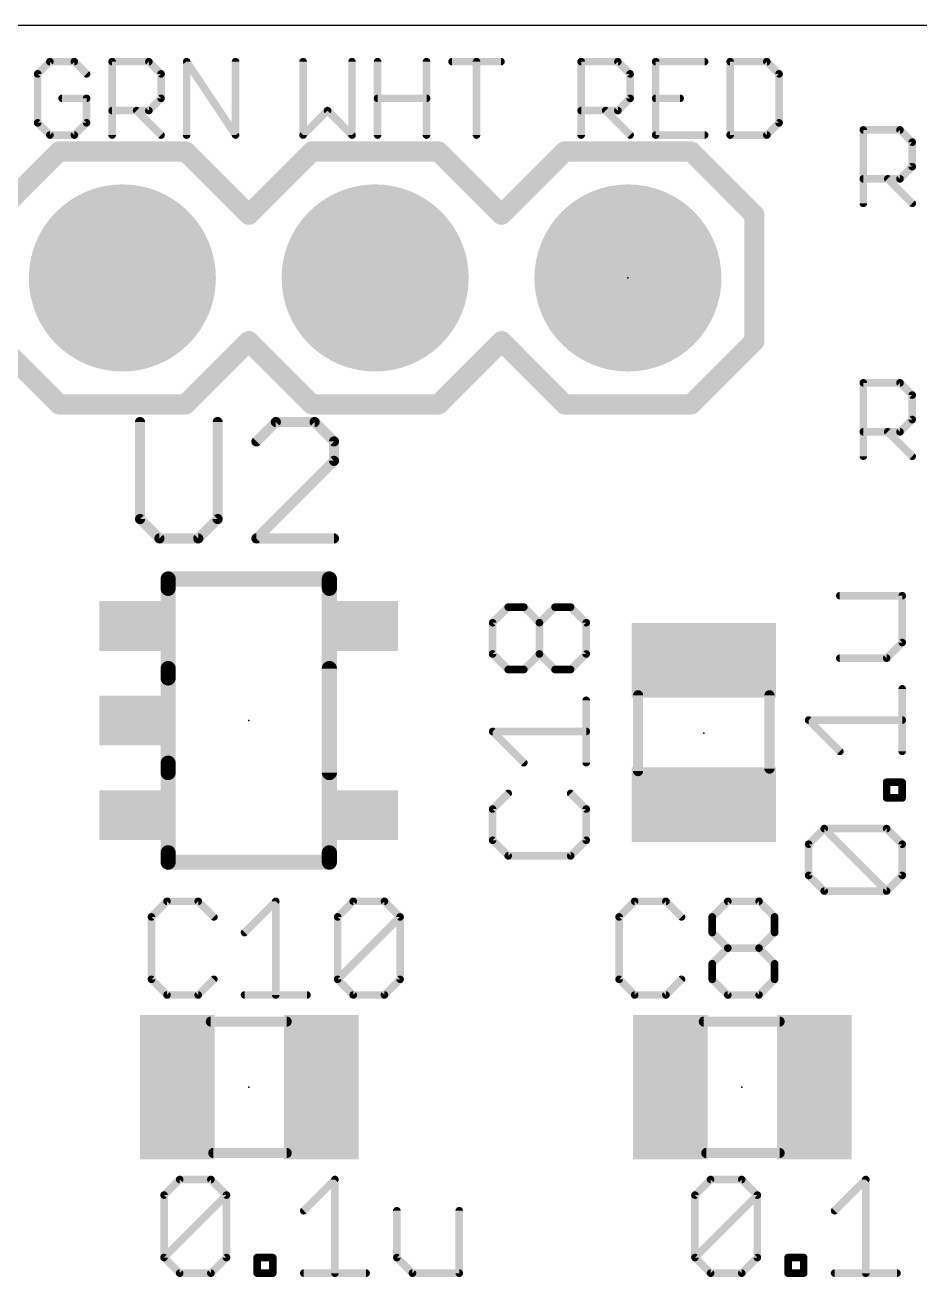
# Model space of a CAD drawing. Extents: x -0.25 to 3.05, y 0.15 to 2.67.
# Drawn here: x 0.5115 to 0.8655, y 1.905 to 2.4 of the extents above; entities that cross this region are included whole.
import ezdxf

# ---------------------------------------------------------------- set-up
doc = ezdxf.new("R2010")
doc.units = 0
for name, color, linetype in [('17', 82, 'CONTINUOUS'), ('20', 140, 'CONTINUOUS'), ('21', 7, 'CONTINUOUS'), ('22', 253, 'CONTINUOUS'), ('23', 7, 'CONTINUOUS'), ('24', 7, 'CONTINUOUS'), ('25', 253, 'CONTINUOUS'), ('27', 253, 'CONTINUOUS'), ('51', 2, 'CONTINUOUS')]:
    doc.layers.add(name, color=color, linetype=linetype)

# ---------------------------------------------------------------- blocks, each defined once
blk = doc.blocks.new('RECT')
blk.add_solid([(-0.5, -0.5), (0.5, -0.5), (-0.5, 0.5), (0.5, 0.5)])
blk = doc.blocks.new('ROUNDP')
at = {"const_width": 0.5}
blk.add_lwpolyline([(0, -0.25, 1), (0, 0.25, 1), (0, -0.25)], format="xyb", dxfattribs=at)

msp = doc.modelspace()

# ---------------------------------------------------------------- linework, layer by layer
at = {"layer": '20'}
msp.add_line((0, 2.4), (3.05, 2.4), dxfattribs=at)
at = {"layer": '21', "const_width": 0.006}
for points in [[(0.56811, 2.180984), (0.63189, 2.180984)], [(0.56811, 2.177283), (0.56811, 2.180984)], [(0.63189, 2.180984), (0.63189, 2.177283)], [(0.56811, 2.14185), (0.56811, 2.145551)], [(0.63189, 2.145551), (0.63189, 2.104449)], [(0.56811, 2.104449), (0.56811, 2.10815)], [(0.56811, 2.069016), (0.56811, 2.072717)], [(0.63189, 2.072717), (0.63189, 2.069016)], [(0.63189, 2.069016), (0.56811, 2.069016)]]:
    msp.add_lwpolyline(points, dxfattribs=at)
at = {"layer": '21', "const_width": 0.003}
for points in [[(0.56811, 2.182484, 1), (0.56811, 2.179484)], [(0.56961, 2.180984, 1), (0.56661, 2.180984)], [(0.63339, 2.180984, 1), (0.63039, 2.180984)], [(0.63189, 2.179484, 1), (0.63189, 2.182484)], [(0.56661, 2.177283, 1), (0.56961, 2.177283)], [(0.63039, 2.177283, 1), (0.63339, 2.177283)], [(0.56961, 2.145551, 1), (0.56661, 2.145551)], [(0.63339, 2.145551, 1), (0.63039, 2.145551)], [(0.56661, 2.14185, 1), (0.56961, 2.14185)], [(0.56961, 2.10815, 1), (0.56661, 2.10815)], [(0.56661, 2.104449, 1), (0.56961, 2.104449)], [(0.63039, 2.104449, 1), (0.63339, 2.104449)], [(0.56961, 2.072717, 1), (0.56661, 2.072717)], [(0.63339, 2.072717, 1), (0.63039, 2.072717)], [(0.56811, 2.070516, 1), (0.56811, 2.067516)], [(0.56661, 2.069016, 1), (0.56961, 2.069016)], [(0.63039, 2.069016, 1), (0.63339, 2.069016)], [(0.63189, 2.067516, 1), (0.63189, 2.070516)]]:
    msp.add_lwpolyline(points, format="xyb", dxfattribs=at)
at = {"layer": '22', "const_width": 0.008}
for points in [[(0.525, 2.35), (0.5, 2.325)], [(0.575, 2.35), (0.525, 2.35)], [(0.6, 2.325), (0.575, 2.35)], [(0.625, 2.35), (0.6, 2.325)], [(0.675, 2.35), (0.625, 2.35)], [(0.7, 2.325), (0.675, 2.35)], [(0.725, 2.35), (0.7, 2.325)], [(0.775, 2.35), (0.725, 2.35)], [(0.775, 2.35), (0.8, 2.325)], [(0.8, 2.325), (0.8, 2.275)], [(0.5, 2.275), (0.525, 2.25)], [(0.575, 2.25), (0.6, 2.275)], [(0.6, 2.275), (0.625, 2.25)], [(0.675, 2.25), (0.7, 2.275)], [(0.7, 2.275), (0.725, 2.25)], [(0.8, 2.275), (0.775, 2.25)], [(0.525, 2.25), (0.575, 2.25)], [(0.625, 2.25), (0.675, 2.25)], [(0.725, 2.25), (0.775, 2.25)]]:
    msp.add_lwpolyline(points, dxfattribs=at)
at = {"layer": '22', "const_width": 0.004}
for points in [[(0.525, 2.352, 1), (0.525, 2.348)], [(0.526414, 2.348586, 1), (0.523586, 2.351414)], [(0.576414, 2.351414, 1), (0.573586, 2.348586)], [(0.575, 2.348, 1), (0.575, 2.352)], [(0.625, 2.352, 1), (0.625, 2.348)], [(0.626414, 2.348586, 1), (0.623586, 2.351414)], [(0.676414, 2.351414, 1), (0.673586, 2.348586)], [(0.675, 2.348, 1), (0.675, 2.352)], [(0.725, 2.352, 1), (0.725, 2.348)], [(0.726414, 2.348586, 1), (0.723586, 2.351414)], [(0.776414, 2.351414, 1), (0.773586, 2.348586)], [(0.775, 2.348, 1), (0.775, 2.352)], [(0.598586, 2.326414, 1), (0.601414, 2.323586)], [(0.598586, 2.323586, 1), (0.601414, 2.326414)], [(0.698586, 2.326414, 1), (0.701414, 2.323586)], [(0.698586, 2.323586, 1), (0.701414, 2.326414)], [(0.802, 2.325, 1), (0.798, 2.325)], [(0.798586, 2.323586, 1), (0.801414, 2.326414)], [(0.601414, 2.276414, 1), (0.598586, 2.273586)], [(0.601414, 2.273586, 1), (0.598586, 2.276414)], [(0.701414, 2.276414, 1), (0.698586, 2.273586)], [(0.701414, 2.273586, 1), (0.698586, 2.276414)], [(0.801414, 2.273586, 1), (0.798586, 2.276414)], [(0.798, 2.275, 1), (0.802, 2.275)], [(0.525, 2.252, 1), (0.525, 2.248)], [(0.523586, 2.248586, 1), (0.526414, 2.251414)], [(0.573586, 2.251414, 1), (0.576414, 2.248586)], [(0.575, 2.248, 1), (0.575, 2.252)], [(0.625, 2.252, 1), (0.625, 2.248)], [(0.623586, 2.248586, 1), (0.626414, 2.251414)], [(0.673586, 2.251414, 1), (0.676414, 2.248586)], [(0.675, 2.248, 1), (0.675, 2.252)], [(0.725, 2.252, 1), (0.725, 2.248)], [(0.723586, 2.248586, 1), (0.726414, 2.251414)], [(0.773586, 2.251414, 1), (0.776414, 2.248586)], [(0.775, 2.248, 1), (0.775, 2.252)]]:
    msp.add_lwpolyline(points, format="xyb", dxfattribs=at)
at = {"layer": '23'}
for p in [(0.6, 2.125), (0.78, 2.12), (0.6, 1.98), (0.795, 1.98)]:
    msp.add_point(p, dxfattribs=at)
at = {"layer": '24'}
msp.add_point((0.75, 2.3), dxfattribs=at)
at = {"layer": '25'}
for points, const_width in [([(0.521337, 2.385525), (0.5165, 2.380687)], 0.003), ([(0.531012, 2.385525), (0.521337, 2.385525)], 0.003), ([(0.53585, 2.380687), (0.531012, 2.385525)], 0.003), ([(0.545965, 2.3565), (0.545965, 2.385525)], 0.003), ([(0.545965, 2.385525), (0.560477, 2.385525)], 0.003), ([(0.560477, 2.385525), (0.565315, 2.380687)], 0.003), ([(0.57543, 2.3565), (0.57543, 2.385525)], 0.003), ([(0.57543, 2.385525), (0.59478, 2.3565)], 0.003), ([(0.59478, 2.3565), (0.59478, 2.385525)], 0.003), ([(0.6215, 2.385525), (0.6215, 2.3565)], 0.003), ([(0.64085, 2.3565), (0.64085, 2.385525)], 0.003), ([(0.650965, 2.3565), (0.650965, 2.385525)], 0.003), ([(0.670315, 2.385525), (0.670315, 2.3565)], 0.003), ([(0.68043, 2.385525), (0.69978, 2.385525)], 0.003), ([(0.690105, 2.3565), (0.690105, 2.385525)], 0.003), ([(0.7315, 2.3565), (0.7315, 2.385525)], 0.003), ([(0.7315, 2.385525), (0.746012, 2.385525)], 0.003), ([(0.746012, 2.385525), (0.75085, 2.380687)], 0.003), ([(0.780315, 2.385525), (0.760965, 2.385525)], 0.003), ([(0.760965, 2.385525), (0.760965, 2.3565)], 0.003), ([(0.79043, 2.385525), (0.79043, 2.3565)], 0.003), ([(0.804943, 2.385525), (0.79043, 2.385525)], 0.003), ([(0.80978, 2.380687), (0.804943, 2.385525)], 0.003), ([(0.5165, 2.380687), (0.5165, 2.361337)], 0.003), ([(0.565315, 2.380687), (0.565315, 2.371012)], 0.003), ([(0.75085, 2.380687), (0.75085, 2.371012)], 0.003), ([(0.80978, 2.361337), (0.80978, 2.380687)], 0.003), ([(0.53585, 2.371012), (0.526175, 2.371012)], 0.003), ([(0.53585, 2.361337), (0.53585, 2.371012)], 0.003), ([(0.565315, 2.371012), (0.560477, 2.366175)], 0.003), ([(0.650965, 2.371012), (0.670315, 2.371012)], 0.003), ([(0.75085, 2.371012), (0.746012, 2.366175)], 0.003), ([(0.760965, 2.371012), (0.77064, 2.371012)], 0.003), ([(0.560477, 2.366175), (0.545965, 2.366175)], 0.003), ([(0.55564, 2.366175), (0.565315, 2.3565)], 0.003), ([(0.6215, 2.3565), (0.631175, 2.366175)], 0.003), ([(0.631175, 2.366175), (0.64085, 2.3565)], 0.003), ([(0.746012, 2.366175), (0.7315, 2.366175)], 0.003), ([(0.741175, 2.366175), (0.75085, 2.3565)], 0.003), ([(0.5165, 2.361337), (0.521337, 2.3565)], 0.003), ([(0.531012, 2.3565), (0.53585, 2.361337)], 0.003), ([(0.804943, 2.3565), (0.80978, 2.361337)], 0.003), ([(0.521337, 2.3565), (0.531012, 2.3565)], 0.003), ([(0.760965, 2.3565), (0.780315, 2.3565)], 0.003), ([(0.79043, 2.3565), (0.804943, 2.3565)], 0.003), ([(0.843104, 2.3295), (0.843104, 2.358525)], 0.003), ([(0.843104, 2.358525), (0.857617, 2.358525)], 0.003), ([(0.857617, 2.358525), (0.862454, 2.353687)], 0.003), ([(0.862454, 2.353687), (0.862454, 2.344012)], 0.003), ([(0.862454, 2.344012), (0.857617, 2.339175)], 0.003), ([(0.857617, 2.339175), (0.843104, 2.339175)], 0.003), ([(0.852779, 2.339175), (0.862454, 2.3295)], 0.003), ([(0.843104, 2.2295), (0.843104, 2.258525)], 0.003), ([(0.843104, 2.258525), (0.857617, 2.258525)], 0.003), ([(0.857617, 2.258525), (0.862454, 2.253687)], 0.003), ([(0.862454, 2.253687), (0.862454, 2.244012)], 0.003), ([(0.557, 2.243039), (0.557, 2.204673)], 0.004), ([(0.587693, 2.204673), (0.587693, 2.243039)], 0.004), ([(0.610712, 2.243039), (0.603039, 2.235366)], 0.004), ([(0.626059, 2.243039), (0.610712, 2.243039)], 0.004), ([(0.633732, 2.235366), (0.626059, 2.243039)], 0.004), ([(0.862454, 2.244012), (0.857617, 2.239175)], 0.003), ([(0.857617, 2.239175), (0.843104, 2.239175)], 0.003), ([(0.852779, 2.239175), (0.862454, 2.2295)], 0.003), ([(0.633732, 2.227693), (0.633732, 2.235366)], 0.004), ([(0.603039, 2.197), (0.633732, 2.227693)], 0.004), ([(0.557, 2.204673), (0.564673, 2.197)], 0.004), ([(0.58002, 2.197), (0.587693, 2.204673)], 0.004), ([(0.564673, 2.197), (0.58002, 2.197)], 0.004), ([(0.633732, 2.197), (0.603039, 2.197)], 0.004), ([(0.696468, 2.163679), (0.70264, 2.169851)], 0.003), ([(0.70264, 2.169851), (0.708812, 2.169851)], 0.003), ([(0.708812, 2.169851), (0.714984, 2.163679)], 0.003), ([(0.714984, 2.163679), (0.721156, 2.169851)], 0.003), ([(0.721156, 2.169851), (0.727328, 2.169851)], 0.003), ([(0.727328, 2.169851), (0.7335, 2.163679)], 0.003), ([(0.696468, 2.151335), (0.696468, 2.163679)], 0.003), ([(0.714984, 2.151335), (0.714984, 2.163679)], 0.003), ([(0.7335, 2.163679), (0.7335, 2.151335)], 0.003), ([(0.70264, 2.145163), (0.696468, 2.151335)], 0.003), ([(0.714984, 2.151335), (0.708812, 2.145163)], 0.003), ([(0.721156, 2.145163), (0.714984, 2.151335)], 0.003), ([(0.7335, 2.151335), (0.727328, 2.145163)], 0.003), ([(0.708812, 2.145163), (0.70264, 2.145163)], 0.003), ([(0.727328, 2.145163), (0.721156, 2.145163)], 0.003), ([(0.7335, 2.108331), (0.7335, 2.133019)], 0.003), ([(0.708812, 2.108331), (0.696468, 2.120675)], 0.003), ([(0.696468, 2.120675), (0.7335, 2.120675)], 0.003), ([(0.70264, 2.096188), (0.696468, 2.090016)], 0.003), ([(0.7335, 2.090016), (0.727328, 2.096188)], 0.003), ([(0.696468, 2.090016), (0.696468, 2.077672)], 0.003), ([(0.7335, 2.077672), (0.7335, 2.090016)], 0.003), ([(0.696468, 2.077672), (0.70264, 2.0715)], 0.003), ([(0.727328, 2.0715), (0.7335, 2.077672)], 0.003), ([(0.70264, 2.0715), (0.727328, 2.0715)], 0.003), ([(0.567672, 2.053532), (0.5615, 2.04736)], 0.003), ([(0.580016, 2.053532), (0.567672, 2.053532)], 0.003), ([(0.586188, 2.04736), (0.580016, 2.053532)], 0.003), ([(0.598331, 2.041188), (0.610675, 2.053532)], 0.003), ([(0.610675, 2.053532), (0.610675, 2.0165)], 0.003), ([(0.635163, 2.04736), (0.641335, 2.053532)], 0.003), ([(0.641335, 2.053532), (0.653679, 2.053532)], 0.003), ([(0.653679, 2.053532), (0.659851, 2.04736)], 0.003), ([(0.752672, 2.053532), (0.7465, 2.04736)], 0.003), ([(0.765016, 2.053532), (0.752672, 2.053532)], 0.003), ([(0.771188, 2.04736), (0.765016, 2.053532)], 0.003), ([(0.783331, 2.04736), (0.789503, 2.053532)], 0.003), ([(0.789503, 2.053532), (0.801847, 2.053532)], 0.003), ([(0.801847, 2.053532), (0.808019, 2.04736)], 0.003), ([(0.5615, 2.04736), (0.5615, 2.022672)], 0.003), ([(0.635163, 2.022672), (0.635163, 2.04736)], 0.003), ([(0.635163, 2.022672), (0.659851, 2.04736)], 0.003), ([(0.659851, 2.04736), (0.659851, 2.022672)], 0.003), ([(0.7465, 2.04736), (0.7465, 2.022672)], 0.003), ([(0.783331, 2.041188), (0.783331, 2.04736)], 0.003), ([(0.808019, 2.04736), (0.808019, 2.041188)], 0.003), ([(0.789503, 2.035016), (0.783331, 2.041188)], 0.003), ([(0.808019, 2.041188), (0.801847, 2.035016)], 0.003), ([(0.783331, 2.028844), (0.789503, 2.035016)], 0.003), ([(0.789503, 2.035016), (0.801847, 2.035016)], 0.003), ([(0.801847, 2.035016), (0.808019, 2.028844)], 0.003), ([(0.783331, 2.022672), (0.783331, 2.028844)], 0.003), ([(0.808019, 2.028844), (0.808019, 2.022672)], 0.003), ([(0.5615, 2.022672), (0.567672, 2.0165)], 0.003), ([(0.580016, 2.0165), (0.586188, 2.022672)], 0.003), ([(0.641335, 2.0165), (0.635163, 2.022672)], 0.003), ([(0.659851, 2.022672), (0.653679, 2.0165)], 0.003), ([(0.7465, 2.022672), (0.752672, 2.0165)], 0.003), ([(0.765016, 2.0165), (0.771188, 2.022672)], 0.003), ([(0.789503, 2.0165), (0.783331, 2.022672)], 0.003), ([(0.808019, 2.022672), (0.801847, 2.0165)], 0.003), ([(0.567672, 2.0165), (0.580016, 2.0165)], 0.003), ([(0.598331, 2.0165), (0.623019, 2.0165)], 0.003), ([(0.653679, 2.0165), (0.641335, 2.0165)], 0.003), ([(0.752672, 2.0165), (0.765016, 2.0165)], 0.003), ([(0.801847, 2.0165), (0.789503, 2.0165)], 0.003)]:
    msp.add_lwpolyline(points, dxfattribs=dict(at, const_width=const_width))
for points, const_width in [([(0.521337, 2.386275, 1), (0.521337, 2.384775)], 0.0015), ([(0.521868, 2.384994, 1), (0.520807, 2.386055)], 0.0015), ([(0.531543, 2.386055, 1), (0.530482, 2.384994)], 0.0015), ([(0.531012, 2.384775, 1), (0.531012, 2.386275)], 0.0015), ([(0.546715, 2.385525, 1), (0.545215, 2.385525)], 0.0015), ([(0.545965, 2.386275, 1), (0.545965, 2.384775)], 0.0015), ([(0.561008, 2.386055, 1), (0.559947, 2.384994)], 0.0015), ([(0.560477, 2.384775, 1), (0.560477, 2.386275)], 0.0015), ([(0.57618, 2.385525, 1), (0.57468, 2.385525)], 0.0015), ([(0.576054, 2.385941, 1), (0.574806, 2.385109)], 0.0015), ([(0.59553, 2.385525, 1), (0.59403, 2.385525)], 0.0015), ([(0.62225, 2.385525, 1), (0.62075, 2.385525)], 0.0015), ([(0.6416, 2.385525, 1), (0.6401, 2.385525)], 0.0015), ([(0.651715, 2.385525, 1), (0.650215, 2.385525)], 0.0015), ([(0.671065, 2.385525, 1), (0.669565, 2.385525)], 0.0015), ([(0.68043, 2.386275, 1), (0.68043, 2.384775)], 0.0015), ([(0.690855, 2.385525, 1), (0.689355, 2.385525)], 0.0015), ([(0.69978, 2.384775, 1), (0.69978, 2.386275)], 0.0015), ([(0.73225, 2.385525, 1), (0.73075, 2.385525)], 0.0015), ([(0.7315, 2.386275, 1), (0.7315, 2.384775)], 0.0015), ([(0.746543, 2.386055, 1), (0.745482, 2.384994)], 0.0015), ([(0.746012, 2.384775, 1), (0.746012, 2.386275)], 0.0015), ([(0.760965, 2.386275, 1), (0.760965, 2.384775)], 0.0015), ([(0.761715, 2.385525, 1), (0.760215, 2.385525)], 0.0015), ([(0.780315, 2.384775, 1), (0.780315, 2.386275)], 0.0015), ([(0.79118, 2.385525, 1), (0.78968, 2.385525)], 0.0015), ([(0.79043, 2.386275, 1), (0.79043, 2.384775)], 0.0015), ([(0.805473, 2.386055, 1), (0.804412, 2.384994)], 0.0015), ([(0.804943, 2.384775, 1), (0.804943, 2.386275)], 0.0015), ([(0.51725, 2.380687, 1), (0.51575, 2.380687)], 0.0015), ([(0.51597, 2.381218, 1), (0.51703, 2.380157)], 0.0015), ([(0.535319, 2.380157, 1), (0.53638, 2.381218)], 0.0015), ([(0.566065, 2.380687, 1), (0.564565, 2.380687)], 0.0015), ([(0.564785, 2.380157, 1), (0.565845, 2.381218)], 0.0015), ([(0.7516, 2.380687, 1), (0.7501, 2.380687)], 0.0015), ([(0.750319, 2.380157, 1), (0.75138, 2.381218)], 0.0015), ([(0.81053, 2.380687, 1), (0.80903, 2.380687)], 0.0015), ([(0.80925, 2.380157, 1), (0.81031, 2.381218)], 0.0015), ([(0.526175, 2.371762, 1), (0.526175, 2.370262)], 0.0015), ([(0.5366, 2.371012, 1), (0.5351, 2.371012)], 0.0015), ([(0.53585, 2.370262, 1), (0.53585, 2.371762)], 0.0015), ([(0.564565, 2.371012, 1), (0.566065, 2.371012)], 0.0015), ([(0.565845, 2.370482, 1), (0.564785, 2.371543)], 0.0015), ([(0.650965, 2.371762, 1), (0.650965, 2.370262)], 0.0015), ([(0.670315, 2.370262, 1), (0.670315, 2.371762)], 0.0015), ([(0.7501, 2.371012, 1), (0.7516, 2.371012)], 0.0015), ([(0.75138, 2.370482, 1), (0.750319, 2.371543)], 0.0015), ([(0.760965, 2.371762, 1), (0.760965, 2.370262)], 0.0015), ([(0.77064, 2.370262, 1), (0.77064, 2.371762)], 0.0015), ([(0.545965, 2.366925, 1), (0.545965, 2.365425)], 0.0015), ([(0.55617, 2.366705, 1), (0.55511, 2.365644)], 0.0015), ([(0.559947, 2.366705, 1), (0.561008, 2.365644)], 0.0015), ([(0.560477, 2.365425, 1), (0.560477, 2.366925)], 0.0015), ([(0.631705, 2.366705, 1), (0.630645, 2.365644)], 0.0015), ([(0.631705, 2.365644, 1), (0.630644, 2.366705)], 0.0015), ([(0.7315, 2.366925, 1), (0.7315, 2.365425)], 0.0015), ([(0.741705, 2.366705, 1), (0.740645, 2.365644)], 0.0015), ([(0.745482, 2.366705, 1), (0.746543, 2.365644)], 0.0015), ([(0.746012, 2.365425, 1), (0.746012, 2.366925)], 0.0015), ([(0.51703, 2.361868, 1), (0.51597, 2.360807)], 0.0015), ([(0.51575, 2.361337, 1), (0.51725, 2.361337)], 0.0015), ([(0.5351, 2.361337, 1), (0.5366, 2.361337)], 0.0015), ([(0.53638, 2.360807, 1), (0.535319, 2.361868)], 0.0015), ([(0.80903, 2.361337, 1), (0.81053, 2.361337)], 0.0015), ([(0.81031, 2.360807, 1), (0.80925, 2.361868)], 0.0015), ([(0.521337, 2.35725, 1), (0.521337, 2.35575)], 0.0015), ([(0.520807, 2.35597, 1), (0.521868, 2.35703)], 0.0015), ([(0.530482, 2.35703, 1), (0.531543, 2.35597)], 0.0015), ([(0.531012, 2.35575, 1), (0.531012, 2.35725)], 0.0015), ([(0.545215, 2.3565, 1), (0.546715, 2.3565)], 0.0015), ([(0.564785, 2.35597, 1), (0.565845, 2.35703)], 0.0015), ([(0.57468, 2.3565, 1), (0.57618, 2.3565)], 0.0015), ([(0.59403, 2.3565, 1), (0.59553, 2.3565)], 0.0015), ([(0.594156, 2.356084, 1), (0.595404, 2.356916)], 0.0015), ([(0.62097, 2.35703, 1), (0.62203, 2.35597)], 0.0015), ([(0.62075, 2.3565, 1), (0.62225, 2.3565)], 0.0015), ([(0.6401, 2.3565, 1), (0.6416, 2.3565)], 0.0015), ([(0.640319, 2.35597, 1), (0.64138, 2.35703)], 0.0015), ([(0.650215, 2.3565, 1), (0.651715, 2.3565)], 0.0015), ([(0.669565, 2.3565, 1), (0.671065, 2.3565)], 0.0015), ([(0.689355, 2.3565, 1), (0.690855, 2.3565)], 0.0015), ([(0.73075, 2.3565, 1), (0.73225, 2.3565)], 0.0015), ([(0.750319, 2.35597, 1), (0.75138, 2.35703)], 0.0015), ([(0.760965, 2.35725, 1), (0.760965, 2.35575)], 0.0015), ([(0.760215, 2.3565, 1), (0.761715, 2.3565)], 0.0015), ([(0.780315, 2.35575, 1), (0.780315, 2.35725)], 0.0015), ([(0.79043, 2.35725, 1), (0.79043, 2.35575)], 0.0015), ([(0.78968, 2.3565, 1), (0.79118, 2.3565)], 0.0015), ([(0.804412, 2.35703, 1), (0.805473, 2.35597)], 0.0015), ([(0.804943, 2.35575, 1), (0.804943, 2.35725)], 0.0015), ([(0.843854, 2.358525, 1), (0.842354, 2.358525)], 0.0015), ([(0.843104, 2.359275, 1), (0.843104, 2.357775)], 0.0015), ([(0.858147, 2.359055, 1), (0.857086, 2.357994)], 0.0015), ([(0.857617, 2.357775, 1), (0.857617, 2.359275)], 0.0015), ([(0.863204, 2.353687, 1), (0.861704, 2.353687)], 0.0015), ([(0.861924, 2.353157, 1), (0.862985, 2.354218)], 0.0015), ([(0.861704, 2.344012, 1), (0.863204, 2.344012)], 0.0015), ([(0.862985, 2.343482, 1), (0.861924, 2.344543)], 0.0015), ([(0.843104, 2.339925, 1), (0.843104, 2.338425)], 0.0015), ([(0.85331, 2.339705, 1), (0.852249, 2.338644)], 0.0015), ([(0.857086, 2.339705, 1), (0.858147, 2.338644)], 0.0015), ([(0.857617, 2.338425, 1), (0.857617, 2.339925)], 0.0015), ([(0.842354, 2.3295, 1), (0.843854, 2.3295)], 0.0015), ([(0.861924, 2.32897, 1), (0.862985, 2.33003)], 0.0015), ([(0.843854, 2.258525, 1), (0.842354, 2.258525)], 0.0015), ([(0.843104, 2.259275, 1), (0.843104, 2.257775)], 0.0015), ([(0.858147, 2.259055, 1), (0.857086, 2.257994)], 0.0015), ([(0.857617, 2.257775, 1), (0.857617, 2.259275)], 0.0015), ([(0.863204, 2.253687, 1), (0.861704, 2.253687)], 0.0015), ([(0.861924, 2.253157, 1), (0.862985, 2.254218)], 0.0015), ([(0.558, 2.243039, 1), (0.556, 2.243039)], 0.002), ([(0.588693, 2.243039, 1), (0.586693, 2.243039)], 0.002), ([(0.610712, 2.244039, 1), (0.610712, 2.242039)], 0.002), ([(0.611419, 2.242332, 1), (0.610005, 2.243746)], 0.002), ([(0.626766, 2.243746, 1), (0.625352, 2.242332)], 0.002), ([(0.626059, 2.242039, 1), (0.626059, 2.244039)], 0.002), ([(0.861704, 2.244012, 1), (0.863204, 2.244012)], 0.0015), ([(0.862985, 2.243482, 1), (0.861924, 2.244543)], 0.0015), ([(0.843104, 2.239925, 1), (0.843104, 2.238425)], 0.0015), ([(0.85331, 2.239705, 1), (0.852249, 2.238644)], 0.0015), ([(0.857086, 2.239705, 1), (0.858147, 2.238644)], 0.0015), ([(0.857617, 2.238425, 1), (0.857617, 2.239925)], 0.0015), ([(0.602332, 2.236073, 1), (0.603746, 2.234659)], 0.002), ([(0.634732, 2.235366, 1), (0.632732, 2.235366)], 0.002), ([(0.633025, 2.234659, 1), (0.634439, 2.236073)], 0.002), ([(0.632732, 2.227693, 1), (0.634732, 2.227693)], 0.002), ([(0.634439, 2.226986, 1), (0.633025, 2.2284)], 0.002), ([(0.842354, 2.2295, 1), (0.843854, 2.2295)], 0.0015), ([(0.861924, 2.22897, 1), (0.862985, 2.23003)], 0.0015), ([(0.557707, 2.20538, 1), (0.556293, 2.203966)], 0.002), ([(0.556, 2.204673, 1), (0.558, 2.204673)], 0.002), ([(0.586693, 2.204673, 1), (0.588693, 2.204673)], 0.002), ([(0.5884, 2.203966, 1), (0.586986, 2.20538)], 0.002), ([(0.564673, 2.198, 1), (0.564673, 2.196)], 0.002), ([(0.563966, 2.196293, 1), (0.56538, 2.197707)], 0.002), ([(0.579312, 2.197707, 1), (0.580727, 2.196293)], 0.002), ([(0.58002, 2.196, 1), (0.58002, 2.198)], 0.002), ([(0.603039, 2.198, 1), (0.603039, 2.196)], 0.002), ([(0.602332, 2.197707, 1), (0.603746, 2.196293)], 0.002), ([(0.633732, 2.196, 1), (0.633732, 2.198)], 0.002), ([(0.70264, 2.170601, 1), (0.70264, 2.169101)], 0.0015), ([(0.703171, 2.16932, 1), (0.70211, 2.170381)], 0.0015), ([(0.709343, 2.170381, 1), (0.708282, 2.16932)], 0.0015), ([(0.708812, 2.169101, 1), (0.708812, 2.170601)], 0.0015), ([(0.721156, 2.170601, 1), (0.721156, 2.169101)], 0.0015), ([(0.721686, 2.16932, 1), (0.720626, 2.170381)], 0.0015), ([(0.727858, 2.170381, 1), (0.726798, 2.16932)], 0.0015), ([(0.727328, 2.169101, 1), (0.727328, 2.170601)], 0.0015), ([(0.697218, 2.163679, 1), (0.695718, 2.163679)], 0.0015), ([(0.695938, 2.164209, 1), (0.696999, 2.163148)], 0.0015), ([(0.715734, 2.163679, 1), (0.714234, 2.163679)], 0.0015), ([(0.714454, 2.164209, 1), (0.715515, 2.163148)], 0.0015), ([(0.714454, 2.163148, 1), (0.715515, 2.164209)], 0.0015), ([(0.73425, 2.163679, 1), (0.73275, 2.163679)], 0.0015), ([(0.73297, 2.163148, 1), (0.73403, 2.164209)], 0.0015), ([(0.696999, 2.151865, 1), (0.695938, 2.150804)], 0.0015), ([(0.695718, 2.151335, 1), (0.697218, 2.151335)], 0.0015), ([(0.715515, 2.151865, 1), (0.714454, 2.150804)], 0.0015), ([(0.714234, 2.151335, 1), (0.715734, 2.151335)], 0.0015), ([(0.715515, 2.150804, 1), (0.714454, 2.151865)], 0.0015), ([(0.73275, 2.151335, 1), (0.73425, 2.151335)], 0.0015), ([(0.73403, 2.150804, 1), (0.73297, 2.151865)], 0.0015), ([(0.70264, 2.145913, 1), (0.70264, 2.144413)], 0.0015), ([(0.70211, 2.144633, 1), (0.703171, 2.145693)], 0.0015), ([(0.708282, 2.145693, 1), (0.709343, 2.144633)], 0.0015), ([(0.708812, 2.144413, 1), (0.708812, 2.145913)], 0.0015), ([(0.721156, 2.145913, 1), (0.721156, 2.144413)], 0.0015), ([(0.720626, 2.144633, 1), (0.721686, 2.145693)], 0.0015), ([(0.726798, 2.145693, 1), (0.727858, 2.144633)], 0.0015), ([(0.727328, 2.144413, 1), (0.727328, 2.145913)], 0.0015), ([(0.73425, 2.133019, 1), (0.73275, 2.133019)], 0.0015), ([(0.696999, 2.121206, 1), (0.695938, 2.120145)], 0.0015), ([(0.696468, 2.121425, 1), (0.696468, 2.119925)], 0.0015), ([(0.7335, 2.119925, 1), (0.7335, 2.121425)], 0.0015), ([(0.708282, 2.107801, 1), (0.709343, 2.108862)], 0.0015), ([(0.73275, 2.108331, 1), (0.73425, 2.108331)], 0.0015), ([(0.703171, 2.095657, 1), (0.70211, 2.096718)], 0.0015), ([(0.727858, 2.096718, 1), (0.726798, 2.095657)], 0.0015), ([(0.697218, 2.090016, 1), (0.695718, 2.090016)], 0.0015), ([(0.695938, 2.090546, 1), (0.696999, 2.089485)], 0.0015), ([(0.73425, 2.090016, 1), (0.73275, 2.090016)], 0.0015), ([(0.73297, 2.089485, 1), (0.73403, 2.090546)], 0.0015), ([(0.696999, 2.078202, 1), (0.695938, 2.077142)], 0.0015), ([(0.73403, 2.077142, 1), (0.73297, 2.078202)], 0.0015), ([(0.695718, 2.077672, 1), (0.697218, 2.077672)], 0.0015), ([(0.73275, 2.077672, 1), (0.73425, 2.077672)], 0.0015), ([(0.70264, 2.07225, 1), (0.70264, 2.07075)], 0.0015), ([(0.70211, 2.07097, 1), (0.703171, 2.07203)], 0.0015), ([(0.726798, 2.07203, 1), (0.727858, 2.07097)], 0.0015), ([(0.727328, 2.07075, 1), (0.727328, 2.07225)], 0.0015), ([(0.567672, 2.054282, 1), (0.567672, 2.052782)], 0.0015), ([(0.568202, 2.053001, 1), (0.567142, 2.054062)], 0.0015), ([(0.580546, 2.054062, 1), (0.579485, 2.053001)], 0.0015), ([(0.580016, 2.052782, 1), (0.580016, 2.054282)], 0.0015), ([(0.611425, 2.053532, 1), (0.609925, 2.053532)], 0.0015), ([(0.611206, 2.053001, 1), (0.610145, 2.054062)], 0.0015), ([(0.641335, 2.054282, 1), (0.641335, 2.052782)], 0.0015), ([(0.641865, 2.053001, 1), (0.640804, 2.054062)], 0.0015), ([(0.654209, 2.054062, 1), (0.653148, 2.053001)], 0.0015), ([(0.653679, 2.052782, 1), (0.653679, 2.054282)], 0.0015), ([(0.752672, 2.054282, 1), (0.752672, 2.052782)], 0.0015), ([(0.753202, 2.053001, 1), (0.752142, 2.054062)], 0.0015), ([(0.765546, 2.054062, 1), (0.764485, 2.053001)], 0.0015), ([(0.765016, 2.052782, 1), (0.765016, 2.054282)], 0.0015), ([(0.789503, 2.054282, 1), (0.789503, 2.052782)], 0.0015), ([(0.790034, 2.053001, 1), (0.788973, 2.054062)], 0.0015), ([(0.802378, 2.054062, 1), (0.801317, 2.053001)], 0.0015), ([(0.801847, 2.052782, 1), (0.801847, 2.054282)], 0.0015), ([(0.56225, 2.04736, 1), (0.56075, 2.04736)], 0.0015), ([(0.56097, 2.04789, 1), (0.56203, 2.046829)], 0.0015), ([(0.585657, 2.046829, 1), (0.586718, 2.04789)], 0.0015), ([(0.635913, 2.04736, 1), (0.634413, 2.04736)], 0.0015), ([(0.634633, 2.04789, 1), (0.635693, 2.046829)], 0.0015), ([(0.660601, 2.04736, 1), (0.659101, 2.04736)], 0.0015), ([(0.660381, 2.046829, 1), (0.65932, 2.04789)], 0.0015), ([(0.65932, 2.046829, 1), (0.660381, 2.04789)], 0.0015), ([(0.74725, 2.04736, 1), (0.74575, 2.04736)], 0.0015), ([(0.74597, 2.04789, 1), (0.74703, 2.046829)], 0.0015), ([(0.770657, 2.046829, 1), (0.771718, 2.04789)], 0.0015), ([(0.784081, 2.04736, 1), (0.782581, 2.04736)], 0.0015), ([(0.782801, 2.04789, 1), (0.783862, 2.046829)], 0.0015), ([(0.808769, 2.04736, 1), (0.807269, 2.04736)], 0.0015), ([(0.807489, 2.046829, 1), (0.80855, 2.04789)], 0.0015), ([(0.597801, 2.041718, 1), (0.598862, 2.040657)], 0.0015), ([(0.783862, 2.041718, 1), (0.782801, 2.040657)], 0.0015), ([(0.782581, 2.041188, 1), (0.784081, 2.041188)], 0.0015), ([(0.807269, 2.041188, 1), (0.808769, 2.041188)], 0.0015), ([(0.80855, 2.040657, 1), (0.807489, 2.041718)], 0.0015), ([(0.789503, 2.035766, 1), (0.789503, 2.034266)], 0.0015), ([(0.790034, 2.034485, 1), (0.788973, 2.035546)], 0.0015), ([(0.788973, 2.034485, 1), (0.790034, 2.035546)], 0.0015), ([(0.802378, 2.035546, 1), (0.801317, 2.034485)], 0.0015), ([(0.801317, 2.035546, 1), (0.802378, 2.034485)], 0.0015), ([(0.801847, 2.034266, 1), (0.801847, 2.035766)], 0.0015), ([(0.784081, 2.028844, 1), (0.782581, 2.028844)], 0.0015), ([(0.782801, 2.029374, 1), (0.783862, 2.028314)], 0.0015), ([(0.808769, 2.028844, 1), (0.807269, 2.028844)], 0.0015), ([(0.807489, 2.028314, 1), (0.80855, 2.029374)], 0.0015), ([(0.56203, 2.023202, 1), (0.56097, 2.022142)], 0.0015), ([(0.56075, 2.022672, 1), (0.56225, 2.022672)], 0.0015), ([(0.586718, 2.022142, 1), (0.585657, 2.023202)], 0.0015), ([(0.635693, 2.023202, 1), (0.634633, 2.022142)], 0.0015), ([(0.634633, 2.023202, 1), (0.635693, 2.022142)], 0.0015), ([(0.634413, 2.022672, 1), (0.635913, 2.022672)], 0.0015), ([(0.659101, 2.022672, 1), (0.660601, 2.022672)], 0.0015), ([(0.660381, 2.022142, 1), (0.65932, 2.023202)], 0.0015), ([(0.74703, 2.023202, 1), (0.74597, 2.022142)], 0.0015), ([(0.74575, 2.022672, 1), (0.74725, 2.022672)], 0.0015), ([(0.771718, 2.022142, 1), (0.770657, 2.023202)], 0.0015), ([(0.782581, 2.022672, 1), (0.784081, 2.022672)], 0.0015), ([(0.783862, 2.023202, 1), (0.782801, 2.022142)], 0.0015), ([(0.807269, 2.022672, 1), (0.808769, 2.022672)], 0.0015), ([(0.80855, 2.022142, 1), (0.807489, 2.023202)], 0.0015), ([(0.567672, 2.01725, 1), (0.567672, 2.01575)], 0.0015), ([(0.567142, 2.01597, 1), (0.568202, 2.01703)], 0.0015), ([(0.579485, 2.01703, 1), (0.580546, 2.01597)], 0.0015), ([(0.580016, 2.01575, 1), (0.580016, 2.01725)], 0.0015), ([(0.598331, 2.01725, 1), (0.598331, 2.01575)], 0.0015), ([(0.609925, 2.0165, 1), (0.611425, 2.0165)], 0.0015), ([(0.623019, 2.01575, 1), (0.623019, 2.01725)], 0.0015), ([(0.641335, 2.01725, 1), (0.641335, 2.01575)], 0.0015), ([(0.640804, 2.01597, 1), (0.641865, 2.01703)], 0.0015), ([(0.653148, 2.01703, 1), (0.654209, 2.01597)], 0.0015), ([(0.653679, 2.01575, 1), (0.653679, 2.01725)], 0.0015), ([(0.752672, 2.01725, 1), (0.752672, 2.01575)], 0.0015), ([(0.752142, 2.01597, 1), (0.753202, 2.01703)], 0.0015), ([(0.764485, 2.01703, 1), (0.765546, 2.01597)], 0.0015), ([(0.765016, 2.01575, 1), (0.765016, 2.01725)], 0.0015), ([(0.789503, 2.01725, 1), (0.789503, 2.01575)], 0.0015), ([(0.788973, 2.01597, 1), (0.790034, 2.01703)], 0.0015), ([(0.801317, 2.01703, 1), (0.802378, 2.01597)], 0.0015), ([(0.801847, 2.01575, 1), (0.801847, 2.01725)], 0.0015)]:
    msp.add_lwpolyline(points, format="xyb", dxfattribs=dict(at, const_width=const_width))
at = {"layer": '27', "const_width": 0.003}
for points in [[(0.8585, 2.174356), (0.833812, 2.174356)], [(0.8585, 2.15584), (0.8585, 2.174356)], [(0.852328, 2.149669), (0.8585, 2.15584)], [(0.833812, 2.149669), (0.852328, 2.149669)], [(0.8585, 2.112837), (0.8585, 2.137525)], [(0.833812, 2.112837), (0.821468, 2.125181)], [(0.821468, 2.125181), (0.8585, 2.125181)], [(0.852328, 2.094421), (0.852328, 2.100593)], [(0.852328, 2.100593), (0.8585, 2.100593)], [(0.8585, 2.100593), (0.8585, 2.094421)], [(0.8585, 2.094421), (0.852328, 2.094421)], [(0.821468, 2.076106), (0.82764, 2.082278)], [(0.82764, 2.082278), (0.852328, 2.082278)], [(0.852328, 2.05759), (0.82764, 2.082278)], [(0.852328, 2.082278), (0.8585, 2.076106)], [(0.821468, 2.063762), (0.821468, 2.076106)], [(0.8585, 2.076106), (0.8585, 2.063762)], [(0.82764, 2.05759), (0.821468, 2.063762)], [(0.8585, 2.063762), (0.852328, 2.05759)], [(0.852328, 2.05759), (0.82764, 2.05759)], [(0.5665, 1.93736), (0.572672, 1.943532)], [(0.572672, 1.943532), (0.585016, 1.943532)], [(0.585016, 1.943532), (0.591188, 1.93736)], [(0.621747, 1.931188), (0.634091, 1.943532)], [(0.634091, 1.943532), (0.634091, 1.9065)], [(0.7765, 1.93736), (0.782672, 1.943532)], [(0.782672, 1.943532), (0.795016, 1.943532)], [(0.795016, 1.943532), (0.801188, 1.93736)], [(0.831747, 1.931188), (0.844091, 1.943532)], [(0.844091, 1.943532), (0.844091, 1.9065)], [(0.5665, 1.912672), (0.5665, 1.93736)], [(0.5665, 1.912672), (0.591188, 1.93736)], [(0.591188, 1.93736), (0.591188, 1.912672)], [(0.7765, 1.912672), (0.7765, 1.93736)], [(0.7765, 1.912672), (0.801188, 1.93736)], [(0.801188, 1.93736), (0.801188, 1.912672)], [(0.658579, 1.931188), (0.658579, 1.912672)], [(0.683266, 1.9065), (0.683266, 1.931188)], [(0.572672, 1.9065), (0.5665, 1.912672)], [(0.591188, 1.912672), (0.585016, 1.9065)], [(0.603331, 1.9065), (0.603331, 1.912672)], [(0.603331, 1.912672), (0.609503, 1.912672)], [(0.609503, 1.912672), (0.609503, 1.9065)], [(0.658579, 1.912672), (0.66475, 1.9065)], [(0.782672, 1.9065), (0.7765, 1.912672)], [(0.801188, 1.912672), (0.795016, 1.9065)], [(0.813331, 1.9065), (0.813331, 1.912672)], [(0.813331, 1.912672), (0.819503, 1.912672)], [(0.819503, 1.912672), (0.819503, 1.9065)], [(0.585016, 1.9065), (0.572672, 1.9065)], [(0.609503, 1.9065), (0.603331, 1.9065)], [(0.621747, 1.9065), (0.646435, 1.9065)], [(0.66475, 1.9065), (0.683266, 1.9065)], [(0.795016, 1.9065), (0.782672, 1.9065)], [(0.819503, 1.9065), (0.813331, 1.9065)], [(0.831747, 1.9065), (0.856435, 1.9065)]]:
    msp.add_lwpolyline(points, dxfattribs=at)
at = {"layer": '27', "const_width": 0.0015}
for points in [[(0.833812, 2.175106, 1), (0.833812, 2.173606)], [(0.85925, 2.174356, 1), (0.85775, 2.174356)], [(0.8585, 2.173606, 1), (0.8585, 2.175106)], [(0.85775, 2.15584, 1), (0.85925, 2.15584)], [(0.85903, 2.15531, 1), (0.85797, 2.156371)], [(0.833812, 2.150419, 1), (0.833812, 2.148919)], [(0.851798, 2.150199, 1), (0.852858, 2.149138)], [(0.852328, 2.148919, 1), (0.852328, 2.150419)], [(0.85925, 2.137525, 1), (0.85775, 2.137525)], [(0.821468, 2.125931, 1), (0.821468, 2.124431)], [(0.821999, 2.125711, 1), (0.820938, 2.124651)], [(0.8585, 2.124431, 1), (0.8585, 2.125931)], [(0.833282, 2.112307, 1), (0.834343, 2.113367)], [(0.85775, 2.112837, 1), (0.85925, 2.112837)], [(0.853078, 2.100593, 1), (0.851578, 2.100593)], [(0.852328, 2.101343, 1), (0.852328, 2.099843)], [(0.85925, 2.100593, 1), (0.85775, 2.100593)], [(0.8585, 2.099843, 1), (0.8585, 2.101343)], [(0.852328, 2.095171, 1), (0.852328, 2.093671)], [(0.851578, 2.094421, 1), (0.853078, 2.094421)], [(0.85775, 2.094421, 1), (0.85925, 2.094421)], [(0.8585, 2.093671, 1), (0.8585, 2.095171)], [(0.82764, 2.083028, 1), (0.82764, 2.081528)], [(0.828171, 2.082808, 1), (0.82711, 2.081747)], [(0.828171, 2.081747, 1), (0.82711, 2.082808)], [(0.852858, 2.082808, 1), (0.851798, 2.081747)], [(0.852328, 2.081528, 1), (0.852328, 2.083028)], [(0.822218, 2.076106, 1), (0.820718, 2.076106)], [(0.820938, 2.076636, 1), (0.821999, 2.075575)], [(0.85925, 2.076106, 1), (0.85775, 2.076106)], [(0.85797, 2.075575, 1), (0.85903, 2.076636)], [(0.821999, 2.064292, 1), (0.820938, 2.063231)], [(0.820718, 2.063762, 1), (0.822218, 2.063762)], [(0.85775, 2.063762, 1), (0.85925, 2.063762)], [(0.85903, 2.063231, 1), (0.85797, 2.064292)], [(0.82764, 2.05834, 1), (0.82764, 2.05684)], [(0.82711, 2.05706, 1), (0.828171, 2.05812)], [(0.851798, 2.05812, 1), (0.852858, 2.05706)], [(0.851798, 2.05706, 1), (0.852858, 2.05812)], [(0.852328, 2.05684, 1), (0.852328, 2.05834)], [(0.572672, 1.944282, 1), (0.572672, 1.942782)], [(0.573202, 1.943001, 1), (0.572142, 1.944062)], [(0.585546, 1.944062, 1), (0.584485, 1.943001)], [(0.585016, 1.942782, 1), (0.585016, 1.944282)], [(0.634841, 1.943532, 1), (0.633341, 1.943532)], [(0.634621, 1.943001, 1), (0.633561, 1.944062)], [(0.782672, 1.944282, 1), (0.782672, 1.942782)], [(0.783202, 1.943001, 1), (0.782142, 1.944062)], [(0.795546, 1.944062, 1), (0.794485, 1.943001)], [(0.795016, 1.942782, 1), (0.795016, 1.944282)], [(0.844841, 1.943532, 1), (0.843341, 1.943532)], [(0.844621, 1.943001, 1), (0.843561, 1.944062)], [(0.56725, 1.93736, 1), (0.56575, 1.93736)], [(0.56597, 1.93789, 1), (0.56703, 1.936829)], [(0.591938, 1.93736, 1), (0.590438, 1.93736)], [(0.591718, 1.936829, 1), (0.590657, 1.93789)], [(0.590657, 1.936829, 1), (0.591718, 1.93789)], [(0.77725, 1.93736, 1), (0.77575, 1.93736)], [(0.77597, 1.93789, 1), (0.77703, 1.936829)], [(0.801938, 1.93736, 1), (0.800438, 1.93736)], [(0.801718, 1.936829, 1), (0.800657, 1.93789)], [(0.800657, 1.936829, 1), (0.801718, 1.93789)], [(0.621217, 1.931718, 1), (0.622278, 1.930657)], [(0.659329, 1.931188, 1), (0.657829, 1.931188)], [(0.684016, 1.931188, 1), (0.682516, 1.931188)], [(0.831217, 1.931718, 1), (0.832278, 1.930657)], [(0.56703, 1.913202, 1), (0.56597, 1.912142)], [(0.56597, 1.913202, 1), (0.56703, 1.912142)], [(0.56575, 1.912672, 1), (0.56725, 1.912672)], [(0.590438, 1.912672, 1), (0.591938, 1.912672)], [(0.591718, 1.912142, 1), (0.590657, 1.913202)], [(0.604081, 1.912672, 1), (0.602581, 1.912672)], [(0.603331, 1.913422, 1), (0.603331, 1.911922)], [(0.610253, 1.912672, 1), (0.608753, 1.912672)], [(0.609503, 1.911922, 1), (0.609503, 1.913422)], [(0.659109, 1.913202, 1), (0.658048, 1.912142)], [(0.657829, 1.912672, 1), (0.659329, 1.912672)], [(0.77703, 1.913202, 1), (0.77597, 1.912142)], [(0.77597, 1.913202, 1), (0.77703, 1.912142)], [(0.77575, 1.912672, 1), (0.77725, 1.912672)], [(0.800438, 1.912672, 1), (0.801938, 1.912672)], [(0.801718, 1.912142, 1), (0.800657, 1.913202)], [(0.814081, 1.912672, 1), (0.812581, 1.912672)], [(0.813331, 1.913422, 1), (0.813331, 1.911922)], [(0.820253, 1.912672, 1), (0.818753, 1.912672)], [(0.819503, 1.911922, 1), (0.819503, 1.913422)], [(0.572672, 1.90725, 1), (0.572672, 1.90575)], [(0.572142, 1.90597, 1), (0.573202, 1.90703)], [(0.584485, 1.90703, 1), (0.585546, 1.90597)], [(0.585016, 1.90575, 1), (0.585016, 1.90725)], [(0.603331, 1.90725, 1), (0.603331, 1.90575)], [(0.602581, 1.9065, 1), (0.604081, 1.9065)], [(0.608753, 1.9065, 1), (0.610253, 1.9065)], [(0.609503, 1.90575, 1), (0.609503, 1.90725)], [(0.621747, 1.90725, 1), (0.621747, 1.90575)], [(0.633341, 1.9065, 1), (0.634841, 1.9065)], [(0.646435, 1.90575, 1), (0.646435, 1.90725)], [(0.66475, 1.90725, 1), (0.66475, 1.90575)], [(0.66422, 1.90597, 1), (0.665281, 1.90703)], [(0.682516, 1.9065, 1), (0.684016, 1.9065)], [(0.683266, 1.90575, 1), (0.683266, 1.90725)], [(0.782672, 1.90725, 1), (0.782672, 1.90575)], [(0.782142, 1.90597, 1), (0.783202, 1.90703)], [(0.794485, 1.90703, 1), (0.795546, 1.90597)], [(0.795016, 1.90575, 1), (0.795016, 1.90725)], [(0.813331, 1.90725, 1), (0.813331, 1.90575)], [(0.812581, 1.9065, 1), (0.814081, 1.9065)], [(0.818753, 1.9065, 1), (0.820253, 1.9065)], [(0.819503, 1.90575, 1), (0.819503, 1.90725)], [(0.831747, 1.90725, 1), (0.831747, 1.90575)], [(0.843341, 1.9065, 1), (0.844841, 1.9065)], [(0.856435, 1.90575, 1), (0.856435, 1.90725)]]:
    msp.add_lwpolyline(points, format="xyb", dxfattribs=at)
at = {"layer": '51'}
for points, const_width in [([(0.56811, 2.069016), (0.56811, 2.180984)], 0.006), ([(0.63189, 2.180984), (0.63189, 2.069016)], 0.006), ([(0.754016, 2.105), (0.754016, 2.135)], 0.004), ([(0.805984, 2.105984), (0.805984, 2.135)], 0.004), ([(0.585, 2.005984), (0.615, 2.005984)], 0.004), ([(0.78, 2.005984), (0.81, 2.005984)], 0.004), ([(0.585984, 1.954016), (0.615, 1.954016)], 0.004), ([(0.780984, 1.954016), (0.81, 1.954016)], 0.004)]:
    msp.add_lwpolyline(points, dxfattribs=dict(at, const_width=const_width))
for points, const_width in [([(0.56961, 2.180984, 1), (0.56661, 2.180984)], 0.003), ([(0.63339, 2.180984, 1), (0.63039, 2.180984)], 0.003), ([(0.755016, 2.135, 1), (0.753016, 2.135)], 0.002), ([(0.806984, 2.135, 1), (0.804984, 2.135)], 0.002), ([(0.753016, 2.105, 1), (0.755016, 2.105)], 0.002), ([(0.804984, 2.105984, 1), (0.806984, 2.105984)], 0.002), ([(0.56661, 2.069016, 1), (0.56961, 2.069016)], 0.003), ([(0.63039, 2.069016, 1), (0.63339, 2.069016)], 0.003), ([(0.585, 2.006984, 1), (0.585, 2.004984)], 0.002), ([(0.615, 2.004984, 1), (0.615, 2.006984)], 0.002), ([(0.78, 2.006984, 1), (0.78, 2.004984)], 0.002), ([(0.81, 2.004984, 1), (0.81, 2.006984)], 0.002), ([(0.585984, 1.955016, 1), (0.585984, 1.953016)], 0.002), ([(0.615, 1.953016, 1), (0.615, 1.955016)], 0.002), ([(0.780984, 1.955016, 1), (0.780984, 1.953016)], 0.002), ([(0.81, 1.953016, 1), (0.81, 1.955016)], 0.002)]:
    msp.add_lwpolyline(points, format="xyb", dxfattribs=dict(at, const_width=const_width))

# ---------------------------------------------------------------- block references
at = {"layer": '17', "xscale": 0.074, "yscale": 0.074, "rotation": 90}
for p in [(0.55, 2.3), (0.55, 2.3), (0.65, 2.3), (0.65, 2.3), (0.75, 2.3), (0.75, 2.3)]:
    msp.add_blockref('ROUNDP', p, dxfattribs=at)
at = {"layer": '51'}
for p, xscale, yscale, rotation in [((0.55374, 2.162402), 0.019685, 0.025591, 270), ((0.64626, 2.162402), 0.019685, 0.025591, 270), ((0.779955, 2.148766), 0.029531, 0.057091, 90), ((0.55374, 2.125), 0.019685, 0.025591, 270), ((0.779955, 2.091766), 0.029531, 0.057091, 90), ((0.55374, 2.087598), 0.019685, 0.025591, 270), ((0.64626, 2.087598), 0.019685, 0.025591, 270)]:
    msp.add_blockref('RECT', p, dxfattribs=dict(at, xscale=xscale, yscale=yscale, rotation=rotation))
at = {"layer": '51', "xscale": 0.029531, "yscale": 0.057091}
for p in [(0.571766, 1.980045), (0.628766, 1.980045), (0.766766, 1.980045), (0.823766, 1.980045)]:
    msp.add_blockref('RECT', p, dxfattribs=at)

doc.saveas('drawing.dxf')
